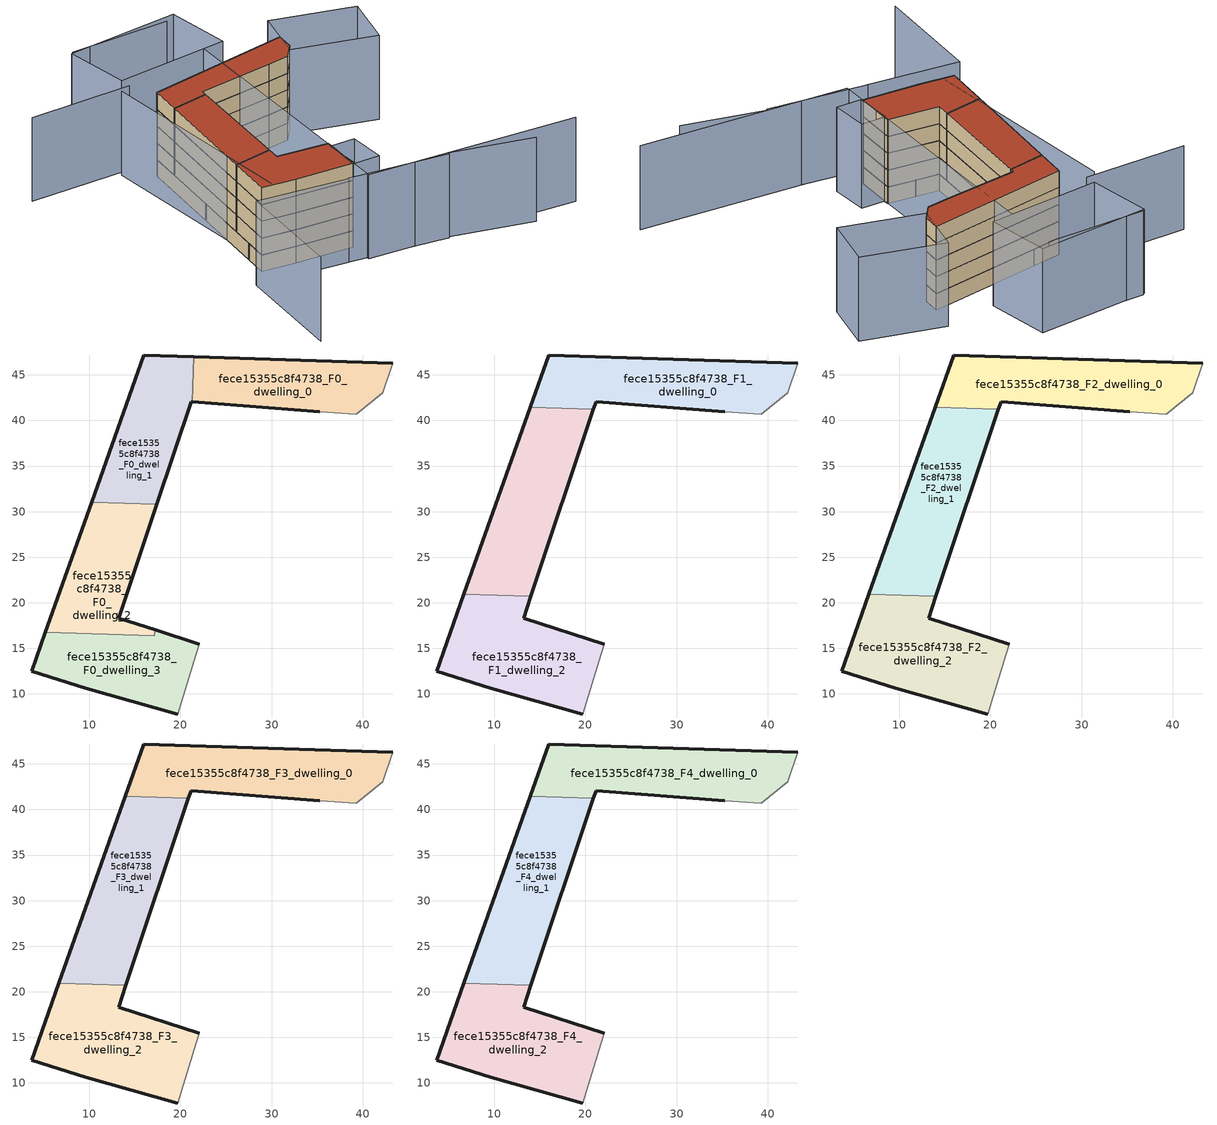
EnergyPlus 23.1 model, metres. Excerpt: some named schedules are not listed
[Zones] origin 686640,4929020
fece15355c8f4738_F0_dwelling_0
 floor ground (EU_floor_Construction): 42.18,43.04 43.3,46.27 21.45,46.99 21.3,42.05 35.25,40.92 39.29,40.69 z0
 wall outside (EU_wall_Construction): 35.25,40.92 21.3,42.05 / 21.45,46.99 43.3,46.27 z0:3
 wall adiabatic (EU_wall_Construction): 43.3,46.27 42.18,43.04 39.29,40.69 35.25,40.92 z0:3
 wall to fece15355c8f4738_F0_dwelling_1 (EU_wall_Construction): 21.3,42.05 21.45,46.99 z0:3
fece15355c8f4738_F0_dwelling_1
 floor ground (EU_floor_Construction): 17.39,30.8 21.15,42.07 21.3,42.05 21.45,46.99 15.97,47.17 10.24,31.03 z0
 wall outside (EU_wall_Construction): 10.24,31.03 15.97,47.17 21.45,46.99 / 21.3,42.05 21.15,42.07 17.39,30.8 z0:3
 wall to fece15355c8f4738_F0_dwelling_2 (EU_wall_Construction): 17.39,30.8 10.24,31.03 z0:3
fece15355c8f4738_F0_dwelling_2
 floor ground (EU_floor_Construction): 17.11,16.41 17.22,17.02 13.21,18.3 17.39,30.8 10.24,31.03 5.19,16.79 z0
 wall outside (EU_wall_Construction): 17.39,30.8 13.21,18.3 17.22,17.02 / 5.19,16.79 10.24,31.03 z0:3
 wall to fece15355c8f4738_F0_dwelling_3 (EU_wall_Construction): 17.22,17.02 17.11,16.41 5.19,16.79 z0:3
fece15355c8f4738_F0_dwelling_3
 floor ground (EU_floor_Construction): 19.71,7.8 21.74,14.43 22.06,15.46 17.22,17.02 17.11,16.41 5.19,16.79 3.66,12.5 9.59,10.62 z0
 wall outside (EU_wall_Construction): 17.22,17.02 22.06,15.46 / 19.71,7.8 9.59,10.62 3.66,12.5 5.19,16.79 z0:3
 wall adiabatic (EU_wall_Construction): 22.06,15.46 21.74,14.43 19.71,7.8 z0:3
fece15355c8f4738_F1_dwelling_0
 floor to fece15355c8f4738_F0_dwelling_0 (EU_floor_Construction): 42.18,43.04 43.3,46.27 21.45,46.99 21.3,42.05 35.25,40.92 39.29,40.69 z3
 floor to fece15355c8f4738_F0_dwelling_1 (EU_floor_Construction): 20.87,41.2 21.15,42.07 21.3,42.05 21.45,46.99 15.97,47.17 13.94,41.43 z3
 wall outside (EU_wall_Construction): 13.94,41.43 15.97,47.17 43.3,46.27 / 35.25,40.92 21.15,42.07 20.87,41.2 z3:6
 wall to fece15355c8f4738_F1_dwelling_1 (EU_wall_Construction): 20.87,41.2 13.94,41.43 z3:6
 wall adiabatic (EU_wall_Construction): 43.3,46.27 42.18,43.04 39.29,40.69 35.25,40.92 z3:6
fece15355c8f4738_F1_dwelling_1
 floor to fece15355c8f4738_F0_dwelling_2 (EU_floor_Construction): 14.02,20.71 17.39,30.8 10.25,31.03 6.66,20.94 z3
 floor to fece15355c8f4738_F0_dwelling_1 (EU_floor_Construction): 17.39,30.8 20.87,41.2 13.94,41.43 10.25,31.03 z3
 wall outside (EU_wall_Construction): 20.87,41.2 14.02,20.71 / 6.66,20.94 13.94,41.43 z3:6
 wall to fece15355c8f4738_F1_dwelling_2 (EU_wall_Construction): 14.02,20.71 6.66,20.94 z3:6
fece15355c8f4738_F1_dwelling_2
 floor to fece15355c8f4738_F0_dwelling_3 (EU_floor_Construction): 19.71,7.8 21.74,14.43 22.06,15.46 17.22,17.02 17.11,16.41 5.19,16.79 3.66,12.5 9.59,10.62 z3
 floor to fece15355c8f4738_F0_dwelling_2 (EU_floor_Construction): 17.11,16.43 17.22,17.02 13.21,18.3 14.02,20.71 6.66,20.94 5.19,16.79 17.11,16.41 z3
 wall outside (EU_wall_Construction): 19.71,7.8 9.59,10.62 3.66,12.5 6.66,20.94 / 14.02,20.71 13.21,18.3 22.06,15.46 z3:6
 wall adiabatic (EU_wall_Construction): 22.06,15.46 21.74,14.43 19.71,7.8 z3:6
fece15355c8f4738_F2_dwelling_0
 floor to fece15355c8f4738_F1_dwelling_0 (EU_floor_Construction): 42.18,43.04 43.3,46.27 15.97,47.17 13.94,41.43 20.87,41.2 21.15,42.07 35.25,40.92 39.29,40.69 z6
 wall outside (EU_wall_Construction): 13.94,41.43 15.97,47.17 43.3,46.27 / 35.25,40.92 21.15,42.07 20.87,41.2 z6:9
 wall to fece15355c8f4738_F2_dwelling_1 (EU_wall_Construction): 20.87,41.2 13.94,41.43 z6:9
 wall adiabatic (EU_wall_Construction): 43.3,46.27 42.18,43.04 39.29,40.69 35.25,40.92 z6:9
fece15355c8f4738_F2_dwelling_1
 floor to fece15355c8f4738_F1_dwelling_1 (EU_floor_Construction): 14.02,20.71 20.87,41.2 13.94,41.43 6.66,20.94 z6
 wall outside (EU_wall_Construction): 20.87,41.2 14.02,20.71 / 6.66,20.94 13.94,41.43 z6:9
 wall to fece15355c8f4738_F2_dwelling_2 (EU_wall_Construction): 14.02,20.71 6.66,20.94 z6:9
fece15355c8f4738_F2_dwelling_2
 floor to fece15355c8f4738_F1_dwelling_2 (EU_floor_Construction): 19.71,7.8 21.74,14.43 22.06,15.46 13.21,18.3 14.02,20.71 6.66,20.94 3.66,12.5 9.59,10.62 z6
 wall outside (EU_wall_Construction): 19.71,7.8 9.59,10.62 3.66,12.5 6.66,20.94 / 14.02,20.71 13.21,18.3 22.06,15.46 z6:9
 wall adiabatic (EU_wall_Construction): 22.06,15.46 21.74,14.43 19.71,7.8 z6:9
fece15355c8f4738_F3_dwelling_0
 floor to fece15355c8f4738_F2_dwelling_0 (EU_floor_Construction): 42.18,43.04 43.3,46.27 15.97,47.17 13.94,41.43 20.87,41.2 21.15,42.07 35.25,40.92 39.29,40.69 z9
 wall outside (EU_wall_Construction): 13.94,41.43 15.97,47.17 43.3,46.27 / 35.25,40.92 21.15,42.07 20.87,41.2 z9:12
 wall to fece15355c8f4738_F3_dwelling_1 (EU_wall_Construction): 20.87,41.2 13.94,41.43 z9:12
 wall adiabatic (EU_wall_Construction): 43.3,46.27 42.18,43.04 39.29,40.69 35.25,40.92 z9:12
fece15355c8f4738_F3_dwelling_1
 floor to fece15355c8f4738_F2_dwelling_1 (EU_floor_Construction): 14.02,20.71 20.87,41.2 13.94,41.43 6.66,20.94 z9
 wall outside (EU_wall_Construction): 20.87,41.2 14.02,20.71 / 6.66,20.94 13.94,41.43 z9:12
 wall to fece15355c8f4738_F3_dwelling_2 (EU_wall_Construction): 14.02,20.71 6.66,20.94 z9:12
fece15355c8f4738_F3_dwelling_2
 floor to fece15355c8f4738_F2_dwelling_2 (EU_floor_Construction): 19.71,7.8 21.74,14.43 22.06,15.46 13.21,18.3 14.02,20.71 6.66,20.94 3.66,12.5 9.59,10.62 z9
 wall outside (EU_wall_Construction): 19.71,7.8 9.59,10.62 3.66,12.5 6.66,20.94 / 14.02,20.71 13.21,18.3 22.06,15.46 z9:12
 wall adiabatic (EU_wall_Construction): 22.06,15.46 21.74,14.43 19.71,7.8 z9:12
fece15355c8f4738_F4_dwelling_0
 floor to fece15355c8f4738_F3_dwelling_0 (EU_floor_Construction): 42.18,43.04 43.3,46.27 15.97,47.17 13.94,41.43 20.87,41.2 21.15,42.07 35.25,40.92 39.29,40.69 z12
 wall outside (EU_wall_Construction): 13.94,41.43 15.97,47.17 43.3,46.27 / 35.25,40.92 21.15,42.07 20.87,41.2 z12:15
 wall to fece15355c8f4738_F4_dwelling_1 (EU_wall_Construction): 20.87,41.2 13.94,41.43 z12:15
 wall adiabatic (EU_wall_Construction): 43.3,46.27 42.18,43.04 39.29,40.69 35.25,40.92 z12:15
 roof outside (EU_roof_Construction): 43.3,46.27 42.18,43.04 39.29,40.69 35.25,40.92 21.15,42.07 20.87,41.2 13.94,41.43 15.97,47.17 z15
fece15355c8f4738_F4_dwelling_1
 floor to fece15355c8f4738_F3_dwelling_1 (EU_floor_Construction): 14.02,20.71 20.87,41.2 13.94,41.43 6.66,20.94 z12
 wall outside (EU_wall_Construction): 20.87,41.2 14.02,20.71 / 6.66,20.94 13.94,41.43 z12:15
 wall to fece15355c8f4738_F4_dwelling_2 (EU_wall_Construction): 14.02,20.71 6.66,20.94 z12:15
 roof outside (EU_roof_Construction): 20.87,41.2 14.02,20.71 6.66,20.94 13.94,41.43 z15
fece15355c8f4738_F4_dwelling_2
 floor to fece15355c8f4738_F3_dwelling_2 (EU_floor_Construction): 19.71,7.8 21.74,14.43 22.06,15.46 13.21,18.3 14.02,20.71 6.66,20.94 3.66,12.5 9.59,10.62 z12
 wall outside (EU_wall_Construction): 19.71,7.8 9.59,10.62 3.66,12.5 6.66,20.94 / 14.02,20.71 13.21,18.3 22.06,15.46 z12:15
 wall adiabatic (EU_wall_Construction): 22.06,15.46 21.74,14.43 19.71,7.8 z12:15
 roof outside (EU_roof_Construction): 22.06,15.46 21.74,14.43 19.71,7.8 9.59,10.62 3.66,12.5 6.66,20.94 14.02,20.71 13.21,18.3 z15
shading: 15.51,4.82 32.67,-0.9 / -7.12,-10.65 -0.24,9.99 / -0.24,9.99 15.48,4.75 / 12.42,51.46 5.81,12.47 / 14.57,51.88 -3.88,55.52 / 32.81,-0.65 46.27,-7.02 / 55.58,-6.77 18.62,3.28 / 18.62,3.28 31.9,52.13 / 34.71,62.85 16.73,66.3 / 26,13.49 24.47,6.61 / 24.47,6.61 20,7.6 / 20,7.6 21.53,14.48 / 21.53,14.48 26,13.49 / 45.97,51.48 59.38,44.62 / 59.38,44.62 54.54,35.15 / 54.54,35.15 41.12,42.01 / 41.12,42.01 45.97,51.48 / 37.24,63.83 35.95,51.72 / 35.95,51.72 14.98,53.96 / 14.98,53.96 16.28,66.07 / 16.28,66.07 37.24,63.83 z0:15
[Building]
EU S2 Campaign: North Axis=0; Terrain=City; Solar Distribution=FullExterior
[Site:Location]
Bologna: Latitude=44.5; Longitude=11.25; Time Zone=1; Elevation=37
[SizingPeriod:WeatherFileDays]
AnnualSizingPeriod: Begin Month=1; Begin Day of Month=1; End Month=12; End Day of Month=31; Day of Week for Start Day=Monday; Use Weather File Daylight Saving Period=No; Use Weather File Rain and Snow Indicators=No
[MATERIAL]
EU_InternalMass_Material: Roughness=MediumRough; Thickness=0.1; Conductivity=1; Density=1800; Specific Heat=900; Thermal Absorptance=0.9; Solar Absorptance=0.7; Visible Absorptance=0.7
[MATERIAL:NOMASS] Roughness=MediumRough; Thermal Absorptance=0.9; Solar Absorptance=0.7; Visible Absorptance=0.7
Name | Thermal Resistance
EU_wall_NoMass | 0.905828
EU_roof_NoMass | 0.37593
EU_floor_NoMass | 0.67114
[CONSTRUCTION]
EU_wall_Construction: EU_wall_NoMass
EU_roof_Construction: EU_roof_NoMass
EU_floor_Construction: EU_floor_NoMass
EU_InternalMass_Construction: EU_InternalMass_Material
[ZONE] Type=1; Multiplier=1; Ceiling Height=autocalculate; Floor Area=autocalculate; Part of Total Floor Area=Yes
Name | Volume
fece15355c8f4738_F0_dwelling_0 | 332.941
fece15355c8f4738_F1_dwelling_0; fece15355c8f4738_F2_dwelling_0; fece15355c8f4738_F3_dwelling_0; fece15355c8f4738_F4_dwelling_0; fece15355c8f4738_F1_dwelling_1; fece15355c8f4738_F2_dwelling_1; fece15355c8f4738_F3_dwelling_1; fece15355c8f4738_F4_dwelling_1 | 443.922
fece15355c8f4738_F0_dwelling_1 | 332.953
fece15355c8f4738_F0_dwelling_2 | 330.858
fece15355c8f4738_F1_dwelling_2; fece15355c8f4738_F2_dwelling_2; fece15355c8f4738_F3_dwelling_2; fece15355c8f4738_F4_dwelling_2 | 443.927
fece15355c8f4738_F0_dwelling_3 | 335.041
[INTERNALMASS] Construction=EU_InternalMass_Construction
Name | Zone or ZoneList | Surface Area
fece15355c8f4738_F0_dwelling_0_EU_InternalMass | fece15355c8f4738_F0_dwelling_0 | 110.981
fece15355c8f4738_F0_dwelling_1_EU_InternalMass | fece15355c8f4738_F0_dwelling_1 | 110.984
fece15355c8f4738_F0_dwelling_2_EU_InternalMass | fece15355c8f4738_F0_dwelling_2 | 110.288
fece15355c8f4738_F0_dwelling_3_EU_InternalMass | fece15355c8f4738_F0_dwelling_3 | 111.675
fece15355c8f4738_F1_dwelling_0_EU_InternalMass | fece15355c8f4738_F1_dwelling_0 | 147.975
fece15355c8f4738_F1_dwelling_1_EU_InternalMass | fece15355c8f4738_F1_dwelling_1 | 147.974
fece15355c8f4738_F1_dwelling_2_EU_InternalMass | fece15355c8f4738_F1_dwelling_2 | 147.976
fece15355c8f4738_F2_dwelling_0_EU_InternalMass | fece15355c8f4738_F2_dwelling_0 | 147.975
fece15355c8f4738_F2_dwelling_1_EU_InternalMass | fece15355c8f4738_F2_dwelling_1 | 147.974
fece15355c8f4738_F2_dwelling_2_EU_InternalMass | fece15355c8f4738_F2_dwelling_2 | 147.976
fece15355c8f4738_F3_dwelling_0_EU_InternalMass | fece15355c8f4738_F3_dwelling_0 | 147.975
fece15355c8f4738_F3_dwelling_1_EU_InternalMass | fece15355c8f4738_F3_dwelling_1 | 147.974
fece15355c8f4738_F3_dwelling_2_EU_InternalMass | fece15355c8f4738_F3_dwelling_2 | 147.976
fece15355c8f4738_F4_dwelling_0_EU_InternalMass | fece15355c8f4738_F4_dwelling_0 | 147.975
fece15355c8f4738_F4_dwelling_1_EU_InternalMass | fece15355c8f4738_F4_dwelling_1 | 147.974
fece15355c8f4738_F4_dwelling_2_EU_InternalMass | fece15355c8f4738_F4_dwelling_2 | 147.976
[OTHEREQUIPMENT] Fuel Type=Electricity; Design Level Calculation Method=Watts/Area; Power per Zone Floor Area=1; Fraction Latent=0; Fraction Radiant=0; Fraction Lost=0; Carbon Dioxide Generation Rate=0; EndUse Subcategory=EU_Step8_InternalGains
Name | Zone or ZoneList or Space or SpaceList | Schedule
EU_Step8_InternalGain_fece15355c8f4738_F0_dwelling_0_f000 | fece15355c8f4738_F0_dwelling_0 | EU_Step8_GainSchedule_fece15355c8f4738_F0_dwelling_0_f000
EU_Step8_InternalGain_fece15355c8f4738_F0_dwelling_1_f000 | fece15355c8f4738_F0_dwelling_1 | EU_Step8_GainSchedule_fece15355c8f4738_F0_dwelling_1_f000
EU_Step8_InternalGain_fece15355c8f4738_F0_dwelling_2_f000 | fece15355c8f4738_F0_dwelling_2 | EU_Step8_GainSchedule_fece15355c8f4738_F0_dwelling_2_f000
EU_Step8_InternalGain_fece15355c8f4738_F0_dwelling_3_f000 | fece15355c8f4738_F0_dwelling_3 | EU_Step8_GainSchedule_fece15355c8f4738_F0_dwelling_3_f000
EU_Step8_InternalGain_fece15355c8f4738_F1_dwelling_0_f000 | fece15355c8f4738_F1_dwelling_0 | EU_Step8_GainSchedule_fece15355c8f4738_F1_dwelling_0_f000
EU_Step8_InternalGain_fece15355c8f4738_F1_dwelling_1_f000 | fece15355c8f4738_F1_dwelling_1 | EU_Step8_GainSchedule_fece15355c8f4738_F1_dwelling_1_f000
EU_Step8_InternalGain_fece15355c8f4738_F1_dwelling_2_f000 | fece15355c8f4738_F1_dwelling_2 | EU_Step8_GainSchedule_fece15355c8f4738_F1_dwelling_2_f000
EU_Step8_InternalGain_fece15355c8f4738_F2_dwelling_0_f000 | fece15355c8f4738_F2_dwelling_0 | EU_Step8_GainSchedule_fece15355c8f4738_F2_dwelling_0_f000
EU_Step8_InternalGain_fece15355c8f4738_F2_dwelling_1_f000 | fece15355c8f4738_F2_dwelling_1 | EU_Step8_GainSchedule_fece15355c8f4738_F2_dwelling_1_f000
EU_Step8_InternalGain_fece15355c8f4738_F2_dwelling_2_f000 | fece15355c8f4738_F2_dwelling_2 | EU_Step8_GainSchedule_fece15355c8f4738_F2_dwelling_2_f000
EU_Step8_InternalGain_fece15355c8f4738_F3_dwelling_0_f000 | fece15355c8f4738_F3_dwelling_0 | EU_Step8_GainSchedule_fece15355c8f4738_F3_dwelling_0_f000
EU_Step8_InternalGain_fece15355c8f4738_F3_dwelling_1_f000 | fece15355c8f4738_F3_dwelling_1 | EU_Step8_GainSchedule_fece15355c8f4738_F3_dwelling_1_f000
EU_Step8_InternalGain_fece15355c8f4738_F3_dwelling_2_f000 | fece15355c8f4738_F3_dwelling_2 | EU_Step8_GainSchedule_fece15355c8f4738_F3_dwelling_2_f000
EU_Step8_InternalGain_fece15355c8f4738_F4_dwelling_0_f000 | fece15355c8f4738_F4_dwelling_0 | EU_Step8_GainSchedule_fece15355c8f4738_F4_dwelling_0_f000
EU_Step8_InternalGain_fece15355c8f4738_F4_dwelling_1_f000 | fece15355c8f4738_F4_dwelling_1 | EU_Step8_GainSchedule_fece15355c8f4738_F4_dwelling_1_f000
EU_Step8_InternalGain_fece15355c8f4738_F4_dwelling_2_f000 | fece15355c8f4738_F4_dwelling_2 | EU_Step8_GainSchedule_fece15355c8f4738_F4_dwelling_2_f000
[ZONEVENTILATION:DESIGNFLOWRATE] Schedule=EU_AlwaysOn; Design Flow Rate Calculation Method=AirChanges/Hour; Air Changes per Hour=0.73129; Ventilation Type=Natural; Fan Pressure Rise=0; Fan Total Efficiency=1; Constant Term Coefficient=1; Temperature Term Coefficient=0; Velocity Term Coefficient=0; Velocity Squared Term Coefficient=0; Minimum Indoor Temperature=-100; Maximum Indoor Temperature=100; Delta Temperature=-100; Minimum Outdoor Temperature=-100; Maximum Outdoor Temperature=100; Maximum Wind Speed=40
Name | Zone or ZoneList or Space or SpaceList
EU_ConstantAir_fece15355c8f4738_F0_dwelling_0 | fece15355c8f4738_F0_dwelling_0
EU_ConstantAir_fece15355c8f4738_F0_dwelling_1 | fece15355c8f4738_F0_dwelling_1
EU_ConstantAir_fece15355c8f4738_F0_dwelling_2 | fece15355c8f4738_F0_dwelling_2
EU_ConstantAir_fece15355c8f4738_F0_dwelling_3 | fece15355c8f4738_F0_dwelling_3
EU_ConstantAir_fece15355c8f4738_F1_dwelling_0 | fece15355c8f4738_F1_dwelling_0
EU_ConstantAir_fece15355c8f4738_F1_dwelling_1 | fece15355c8f4738_F1_dwelling_1
EU_ConstantAir_fece15355c8f4738_F1_dwelling_2 | fece15355c8f4738_F1_dwelling_2
EU_ConstantAir_fece15355c8f4738_F2_dwelling_0 | fece15355c8f4738_F2_dwelling_0
EU_ConstantAir_fece15355c8f4738_F2_dwelling_1 | fece15355c8f4738_F2_dwelling_1
EU_ConstantAir_fece15355c8f4738_F2_dwelling_2 | fece15355c8f4738_F2_dwelling_2
EU_ConstantAir_fece15355c8f4738_F3_dwelling_0 | fece15355c8f4738_F3_dwelling_0
EU_ConstantAir_fece15355c8f4738_F3_dwelling_1 | fece15355c8f4738_F3_dwelling_1
EU_ConstantAir_fece15355c8f4738_F3_dwelling_2 | fece15355c8f4738_F3_dwelling_2
EU_ConstantAir_fece15355c8f4738_F4_dwelling_0 | fece15355c8f4738_F4_dwelling_0
EU_ConstantAir_fece15355c8f4738_F4_dwelling_1 | fece15355c8f4738_F4_dwelling_1
EU_ConstantAir_fece15355c8f4738_F4_dwelling_2 | fece15355c8f4738_F4_dwelling_2
[HVACTEMPLATE:THERMOSTAT] Constant Heating Setpoint=20; Constant Cooling Setpoint=50
EU_HeatOnly_fece15355c8f4738_F0_dwelling_0; EU_HeatOnly_fece15355c8f4738_F0_dwelling_1; EU_HeatOnly_fece15355c8f4738_F0_dwelling_2; EU_HeatOnly_fece15355c8f4738_F0_dwelling_3; EU_HeatOnly_fece15355c8f4738_F1_dwelling_0; EU_HeatOnly_fece15355c8f4738_F1_dwelling_1; EU_HeatOnly_fece15355c8f4738_F1_dwelling_2; EU_HeatOnly_fece15355c8f4738_F2_dwelling_0; EU_HeatOnly_fece15355c8f4738_F2_dwelling_1; EU_HeatOnly_fece15355c8f4738_F2_dwelling_2; EU_HeatOnly_fece15355c8f4738_F3_dwelling_0; EU_HeatOnly_fece15355c8f4738_F3_dwelling_1; EU_HeatOnly_fece15355c8f4738_F3_dwelling_2; EU_HeatOnly_fece15355c8f4738_F4_dwelling_0; EU_HeatOnly_fece15355c8f4738_F4_dwelling_1; EU_HeatOnly_fece15355c8f4738_F4_dwelling_2
[HVACTEMPLATE:ZONE:IDEALLOADSAIRSYSTEM] System Availability Schedule=EU_AlwaysOn; Maximum Heating Supply Air Temperature=50; Minimum Cooling Supply Air Temperature=13; Maximum Heating Supply Air Humidity Ratio=0.0156; Minimum Cooling Supply Air Humidity Ratio=0.0077; Heating Limit=NoLimit; Cooling Limit=NoLimit; Heating Availability Schedule=EU_AlwaysOn; Cooling Availability Schedule=EU_CoolingOff; Dehumidification Control Type=ConstantSensibleHeatRatio; Cooling Sensible Heat Ratio=0.7; Dehumidification Setpoint=60; Humidification Control Type=None; Humidification Setpoint=30; Outdoor Air Method=None; Outdoor Air Flow Rate per Person=0.00944; Outdoor Air Flow Rate per Zone Floor Area=0; Outdoor Air Flow Rate per Zone=0; Demand Controlled Ventilation Type=None; Outdoor Air Economizer Type=NoEconomizer; Heat Recovery Type=None; Sensible Heat Recovery Effectiveness=0.7; Latent Heat Recovery Effectiveness=0.65
Name | Template Thermostat
fece15355c8f4738_F0_dwelling_0 | EU_HeatOnly_fece15355c8f4738_F0_dwelling_0
fece15355c8f4738_F0_dwelling_1 | EU_HeatOnly_fece15355c8f4738_F0_dwelling_1
fece15355c8f4738_F0_dwelling_2 | EU_HeatOnly_fece15355c8f4738_F0_dwelling_2
fece15355c8f4738_F0_dwelling_3 | EU_HeatOnly_fece15355c8f4738_F0_dwelling_3
fece15355c8f4738_F1_dwelling_0 | EU_HeatOnly_fece15355c8f4738_F1_dwelling_0
fece15355c8f4738_F1_dwelling_1 | EU_HeatOnly_fece15355c8f4738_F1_dwelling_1
fece15355c8f4738_F1_dwelling_2 | EU_HeatOnly_fece15355c8f4738_F1_dwelling_2
fece15355c8f4738_F2_dwelling_0 | EU_HeatOnly_fece15355c8f4738_F2_dwelling_0
fece15355c8f4738_F2_dwelling_1 | EU_HeatOnly_fece15355c8f4738_F2_dwelling_1
fece15355c8f4738_F2_dwelling_2 | EU_HeatOnly_fece15355c8f4738_F2_dwelling_2
fece15355c8f4738_F3_dwelling_0 | EU_HeatOnly_fece15355c8f4738_F3_dwelling_0
fece15355c8f4738_F3_dwelling_1 | EU_HeatOnly_fece15355c8f4738_F3_dwelling_1
fece15355c8f4738_F3_dwelling_2 | EU_HeatOnly_fece15355c8f4738_F3_dwelling_2
fece15355c8f4738_F4_dwelling_0 | EU_HeatOnly_fece15355c8f4738_F4_dwelling_0
fece15355c8f4738_F4_dwelling_1 | EU_HeatOnly_fece15355c8f4738_F4_dwelling_1
